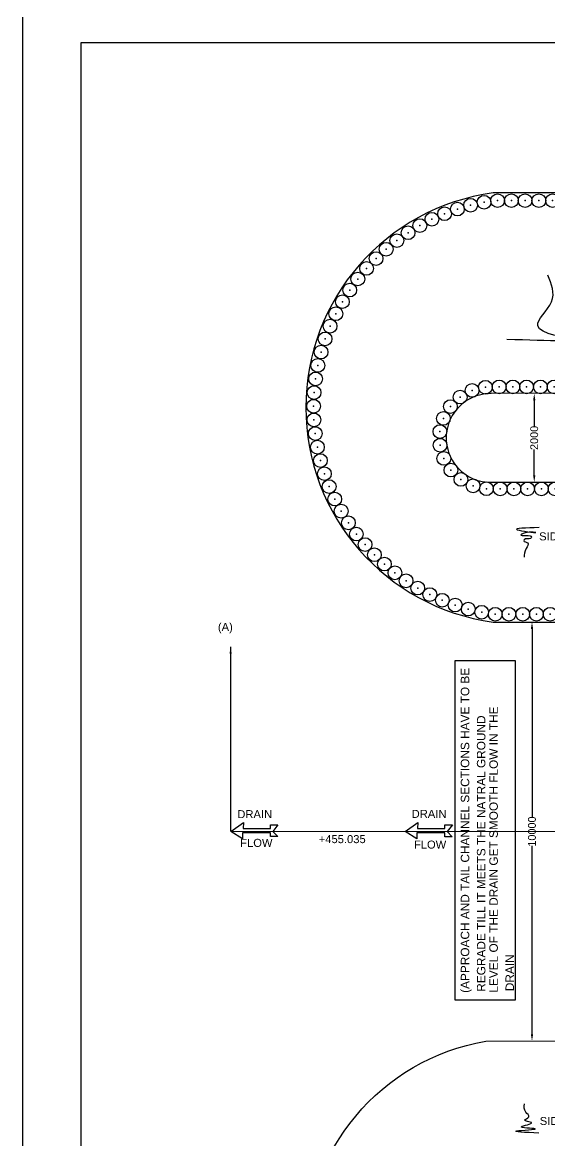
# Model space of a CAD drawing. Header units: millimetres. Extents: x 2131494 to 2227724, y 45602859 to 45663843.
# Drawn here: x 2131494 to 2143014, y 45616541 to 45640999 of the extents above; entities that cross this region are included whole.
import ezdxf

# ---------------------------------------------------------------- set-up
doc = ezdxf.new("R2010")
doc.units = ezdxf.units.MM
doc.header["$MEASUREMENT"] = 0
doc.header["$PDMODE"] = 32
doc.header["$PDSIZE"] = 300
doc.layers.add('DIMENSIONS', color=7, linetype='Continuous')
doc.layers.add('DRAWING', color=2, linetype='Continuous')
doc.styles.get("Standard").update_dxf_attribs({"font": 'arial.ttf', "height": 170})
doc.dimstyles.get("Standard").update_dxf_attribs({"dimtxt": 150, "dimasz": 150, "dimexe": 0.18, "dimexo": 0.0625, "dimgap": 0.09, "dimtad": 0, "dimdec": 0, "dimzin": 0, "dimdsep": 46, "dimtxsty": 'Standard', "dimcen": 0.09, "dimse1": 1, "dimse2": 1, "dimadec": 0, "dimazin": 0, "dimtfac": 1, "dimtdec": 0, "dimtofl": 0, "dimtmove": 0, "dimatfit": 3, "dimfxl": 1, "dimtolj": 1, "dimtzin": 0, "dimarcsym": 0})

# ---------------------------------------------------------------- blocks, each defined once
blk = doc.blocks.new('*D188')
at = {"layer": 'Defpoints', "color": 0, "transparency": 16777216}
for p in [(2142907, 45632881), (2142678, 45630940), (2142907, 45630940)]:
    blk.add_point(p, dxfattribs=at)
at = {"layer": 'DIMENSIONS', "color": 0, "lineweight": -2, "transparency": 16777216}
for p, q in [((2142678, 45632731), (2142678, 45632166)), ((2142678, 45631090), (2142678, 45631656))]:
    blk.add_line(p, q, dxfattribs=at)
at = {"layer": 'DIMENSIONS', "color": 0, "transparency": 16777216}
for points in [[(2142653, 45632731), (2142703, 45632731), (2142678, 45632881)], [(2142653, 45631090), (2142703, 45631090), (2142678, 45630940)]]:
    blk.add_solid(points, dxfattribs=at)
at = {"layer": 'DIMENSIONS', "color": 0, "transparency": 16777216, "insert": (2142678, 45631911), "char_height": 170, "attachment_point": 5, "rotation": 90}
blk.add_mtext('\\A1;2000', dxfattribs=at)
blk = doc.blocks.new('*D189')
at = {"layer": 'Defpoints', "color": 0, "transparency": 16777216}
for p in [(2142488, 45627884), (2142519, 45618718), (2142629, 45618718)]:
    blk.add_point(p, dxfattribs=at)
at = {"layer": 'DIMENSIONS', "color": 0, "lineweight": -2, "transparency": 16777216}
for p, q in [((2142629, 45627734), (2142629, 45623612)), ((2142629, 45618868), (2142629, 45622989))]:
    blk.add_line(p, q, dxfattribs=at)
at = {"layer": 'DIMENSIONS', "color": 0, "transparency": 16777216}
for points in [[(2142604, 45627734), (2142654, 45627734), (2142629, 45627884)], [(2142604, 45618868), (2142654, 45618868), (2142629, 45618718)]]:
    blk.add_solid(points, dxfattribs=at)
at = {"layer": 'DIMENSIONS', "color": 0, "transparency": 16777216, "insert": (2142629, 45623301), "char_height": 170, "attachment_point": 5, "rotation": 90}
blk.add_mtext('\\A1;10000', dxfattribs=at)

msp = doc.modelspace()

# ---------------------------------------------------------------- linework, layer by layer
at = {"layer": 'DIMENSIONS'}
msp.add_lwpolyline([(2227717.2, 45663843), (2131494.1, 45663843), (2131494.1, 45603116.5), (2227717.2, 45603116.5)], close=True, dxfattribs=at)
at = {"layer": 'DIMENSIONS', "color": 0}
for points in [[(2149722.1, 45640560.2), (2149722.1, 45637269.7), (2141779.1, 45637269.7, 0.8721154), (2141779.1, 45627883.8), (2146559.3, 45627883.8), (2155903.9, 45624793.5)], [(2149722.1, 45637269.7), (2153544.8, 45632900.4), (2141734.1, 45632879.3, 1.0108994), (2141734.1, 45630940.5), (2146556.4, 45630940.5), (2146559.3, 45627883.8)], [(2149683.1, 45605991.5), (2149683.1, 45609407.8), (2141742.9, 45609367.6, -0.855638), (2141617.4, 45618714.8), (2146550.9, 45618731.2), (2155902.9, 45621897.7)]]:
    msp.add_lwpolyline(points, format="xyb", dxfattribs=at)
msp.add_lwpolyline([(2142265.7, 45627037.6), (2140942.8, 45627037.6), (2140942.8, 45619621.2), (2142265.7, 45619621.2)], close=True, dxfattribs=at)
for points in [[(2136319.2, 45623368.6), (2136915.1, 45623368.6), (2136915.1, 45623448.5), (2137078.6, 45623448.5), (2136963, 45623302.1), (2137075.1, 45623190.9), (2136913, 45623190.9), (2136913, 45623274.6), (2136301.5, 45623274.6), (2136301.5, 45623145), (2136047.7, 45623302.5), (2136324.5, 45623498.4), (2136319.2, 45623368.6)], [(2140129.6, 45623366.2), (2140725.5, 45623366.2), (2140725.5, 45623446.1), (2140889, 45623446.1), (2140773.3, 45623299.8), (2140885.4, 45623188.5), (2140723.3, 45623188.5), (2140723.3, 45623272.2), (2140111.8, 45623272.2), (2140111.8, 45623142.6), (2139858, 45623300.1), (2140134.8, 45623496.1), (2140129.6, 45623366.2)], [(2136051.8, 45623306.6), (2208782.8, 45623276.5)]]:
    msp.add_lwpolyline(points, dxfattribs=at)
for points in [[(2142082.6, 45634070.9), (2143569.9, 45634070.9), (2142752.9, 45634364.2), (2143056.2, 45634887.2), (2142977.9, 45635468.8)], [(2142782.3, 45629947.9), (2142307.5, 45629902.7), (2142711, 45629839.6), (2142433.8, 45629820.4), (2142388.5, 45629793), (2142620.4, 45629742.3), (2142593, 45629708), (2142484.6, 45629699.8), (2142448.9, 45629660), (2142535.3, 45629613.4), (2142502.4, 45629493.5), (2142454.3, 45629298.8)], [(2142779.3, 45616703.7), (2142297.3, 45616754.4), (2142694.8, 45616800), (2142395.4, 45616845.6), (2142620.3, 45616935.2), (2142464.7, 45616987.5), (2142556.1, 45617058.5), (2142493.5, 45617166.7), (2142461.4, 45617342.4)]]:
    msp.add_spline(points, degree=3, dxfattribs=at)
for p in [(2141580.6, 45637065.2), (2141877.8, 45637099.6), (2142177.8, 45637099.6), (2142477.8, 45637099.6), (2142777.8, 45637099.6), (2143077.8, 45637099.6), (2140718.1, 45636813.3), (2140999.9, 45636916.1), (2141287.8, 45637000.2), (2140177.8, 45636553.5), (2140443.6, 45636692.3), (2139921.6, 45636397.5), (2139442.6, 45636036.8), (2139676.1, 45636225), (2139221.9, 45635833.7), (2139015, 45635616.5), (2138822.8, 45635386.3), (2138646.1, 45635143.9), (2138485.8, 45634890.4), (2138342.4, 45634626.9), (2138216.6, 45634354.6), (2138109, 45634074.7), (2138020, 45633788.2), (2137949.9, 45633496.6), (2137899.2, 45633200.9), (2137868, 45632902.6), (2141320.5, 45632949.3), (2141611.4, 45633019), (2141911.2, 45633025), (2142211.2, 45633025.5), (2142511.2, 45633026), (2142811.2, 45633026.6), (2143111.2, 45633027.1), (2141058.7, 45632804.7), (2137856.4, 45632602.9), (2140844.7, 45632595.7), (2137864.5, 45632303.1), (2140694, 45632337.3), (2137892.3, 45632004.4), (2140617.4, 45632048.2), (2137939.7, 45631708.2), (2140620.5, 45631749.1), (2138006.4, 45631415.8), (2140702.9, 45631461.6), (2140858.9, 45631206.4), (2138092.1, 45631128.4), (2141077, 45631001.8), (2138196.5, 45630847.2), (2141341.7, 45630862.5), (2141633.9, 45630798.7), (2141933.9, 45630795.2), (2142233.9, 45630795.2), (2142533.9, 45630795.2), (2142833.9, 45630795.2), (2143133.9, 45630795.2), (2138319.1, 45630573.4), (2138459.5, 45630308.4), (2138617, 45630053.1), (2138790.8, 45629808.7), (2138980.4, 45629576.2), (2139184.7, 45629356.7), (2139403.1, 45629151), (2139634.5, 45628960.2), (2139877.9, 45628784.9), (2140132.3, 45628626), (2140396.6, 45628484.1), (2140669.6, 45628359.9), (2140950.2, 45628253.9), (2141237.1, 45628166.5), (2141529.2, 45628098.2), (2141825.4, 45628053.8), (2142125.4, 45628053.8), (2142425.4, 45628053.8), (2142725.4, 45628053.8), (2143025.4, 45628053.8)]:
    msp.add_point(p, dxfattribs=at)
at = {"layer": 'DRAWING', "color": 0}
msp.add_lwpolyline([(2132776.2, 45640560.2), (2210742.5, 45640560.2), (2210742.5, 45605991.5), (2132776.2, 45605991.5)], close=True, dxfattribs=at)

# ---------------------------------------------------------------- texts
at = {"layer": 'DIMENSIONS', "color": 0}
for s, p in [('SIDE SLOPE 1.5:1', (2142785.1, 45629669.4)), ('(A)', (2135766, 45627688.2)), ('DRAIN', (2136190.3, 45623594)), ('DRAIN', (2139999, 45623600.3)), ('+455.035', (2137968.9, 45623047.9)), ('FLOW', (2136253.1, 45622966.3)), ('FLOW', (2140049.3, 45622928.7)), ('SIDE SLOPE 1.5:1', (2142798.8, 45616883.5))]:
    msp.add_text(s, height=175, dxfattribs=at).set_placement(p)
for s, height, p in [('(APPROACH AND TAIL CHANNEL SECTIONS HAVE TO BE ', 185.429, (2141258, 45619773)), ('LEVEL OF THE DRAIN GET SMOOTH FLOW IN THE ', 185.429, (2141882, 45619777.3)), ('REGRADE TILL IT MEETS THE NATRAL GROUND ', 185.429, (2141610.6, 45619796.9)), ('DRAIN', 185.43, (2142235.3, 45619810))]:
    msp.add_text(s, height=height, rotation=90, dxfattribs=at).set_placement(p)

# ---------------------------------------------------------------- dimensions: what is measured, and where the dimension line sits
for base, p1, p2, text, picture, middle in [((2142677.7, 45630940.5), (2142907, 45632881.4), (2142907, 45630940.5), '2000', '*D188', (2142677.7, 45631910.9)), ((2142629, 45618717.8), (2142488.2, 45627883.8), (2142518.6, 45618717.8), '10000', '*D189', (2142629, 45623300.8))]:
    dim = msp.add_linear_dim(base=base, p1=p1, p2=p2, angle=90, text=text, dimstyle='Standard', override={"dimtxt": 175}, dxfattribs=at)
    dim.commit()
    dim.dimension.update_dxf_attribs({"geometry": picture, "text_midpoint": middle})

# ---------------------------------------------------------------- leaders
msp.add_leader([(2136043.7, 45627342.2), (2136042, 45623306.6)], dimstyle='Standard', override={"dimtxt": 175}, dxfattribs=at)

doc.saveas('drawing.dxf')
